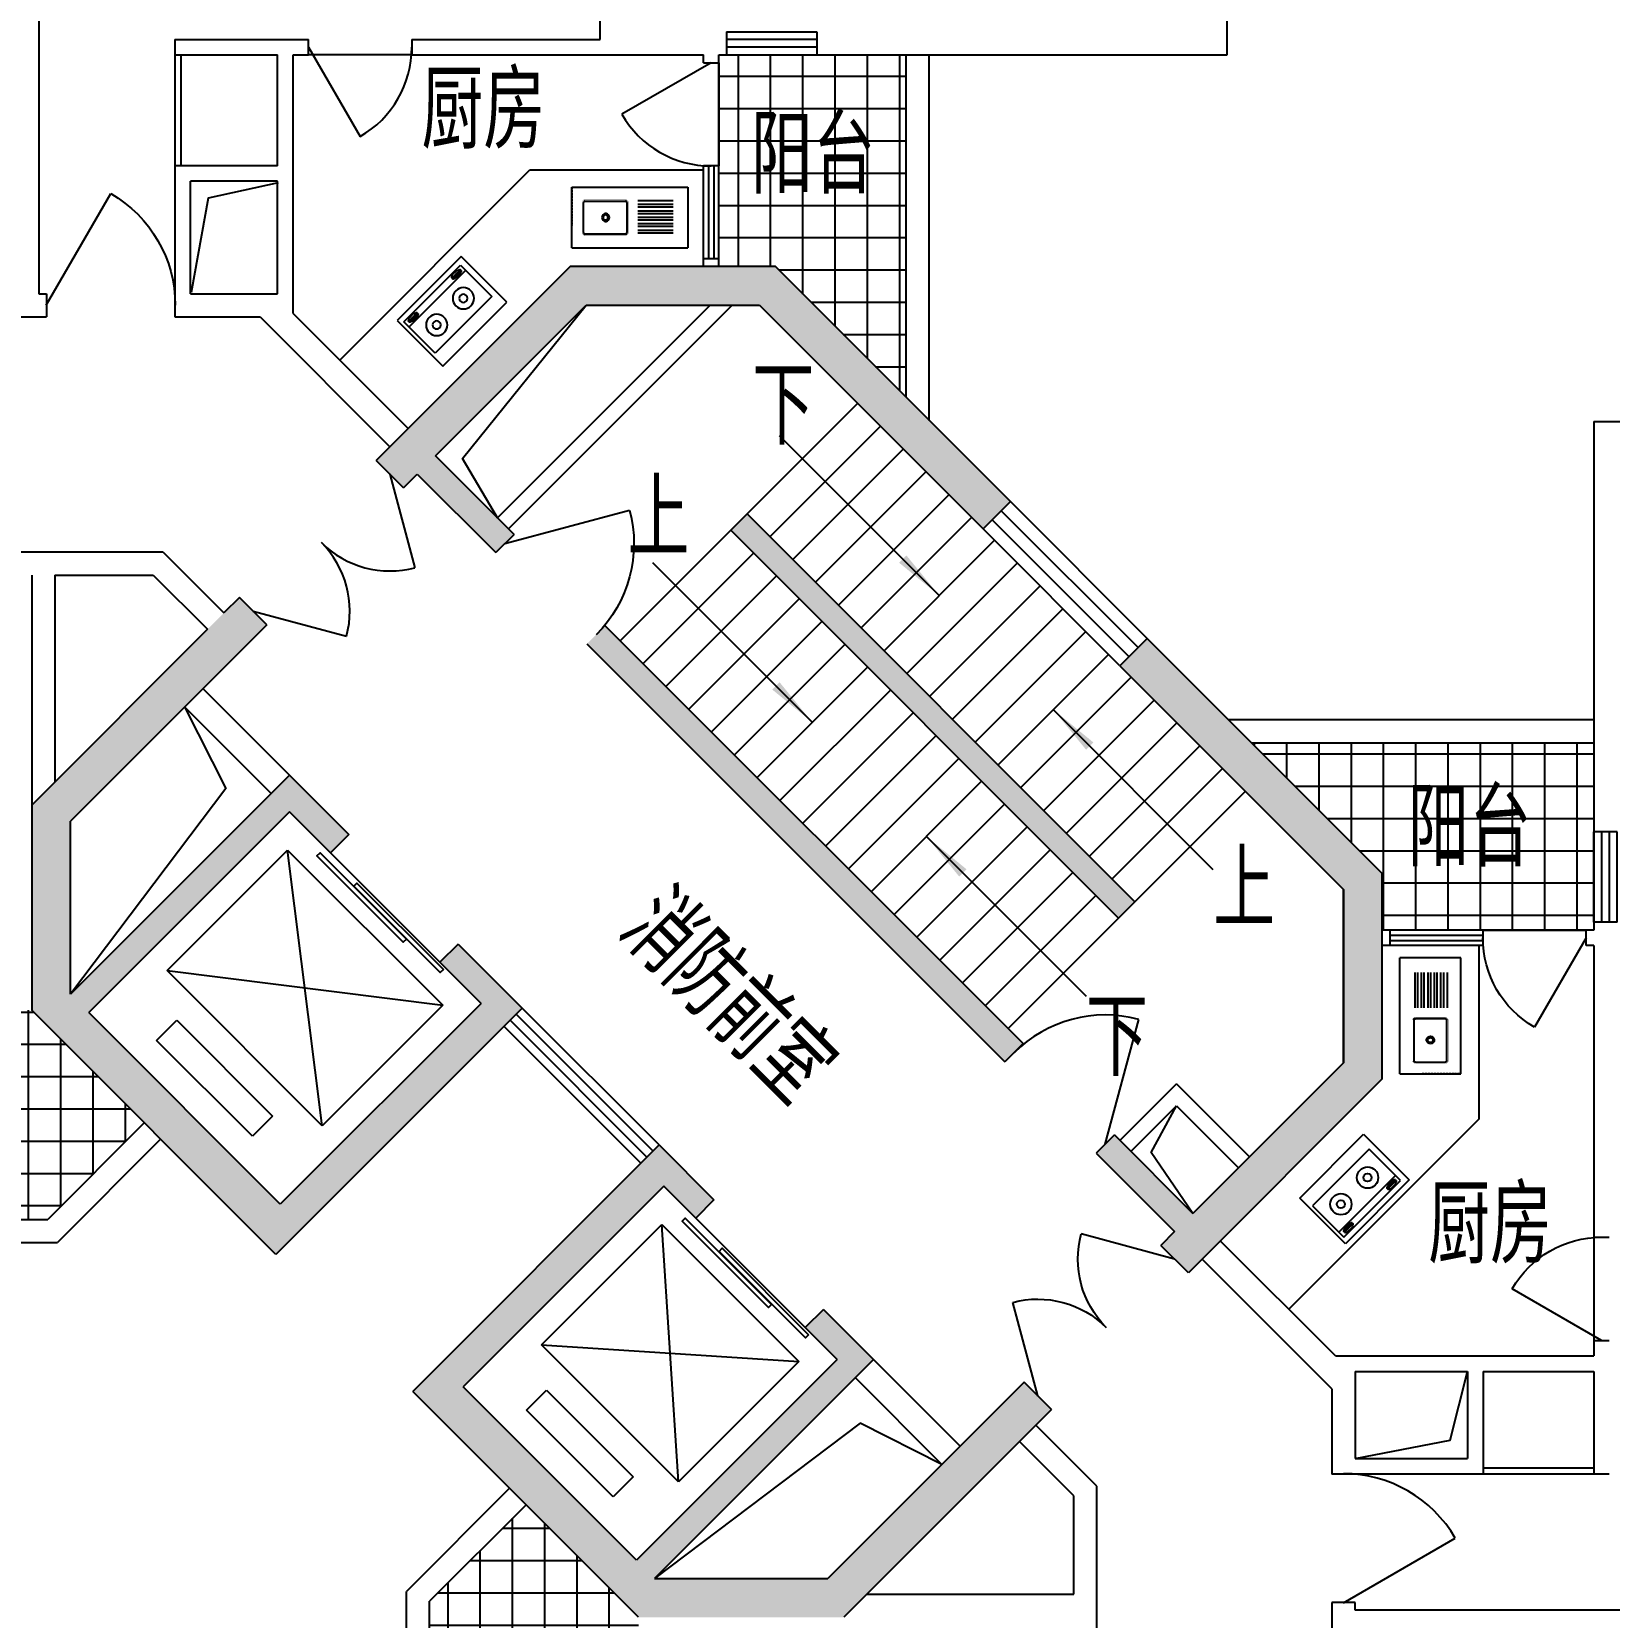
# Model space of a CAD drawing. Header units: millimetres. Extents: x 1386 to 52585, y 719 to 55091.
# Drawn here: x 27154 to 39379, y 29471 to 41756 of the extents above; entities that cross this region are included whole.
import ezdxf
from ezdxf.enums import TextEntityAlignment as Align

# ---------------------------------------------------------------- set-up
doc = ezdxf.new("R2010")
doc.units = ezdxf.units.MM
doc.linetypes.add('HIDDEN', pattern=[0.375, 0.25, -0.125])
for name, color, linetype in [('COLUMN', 7, 'Continuous'), ('JG', 6, 'Continuous'), ('PUB_DIM', 3, 'Continuous'), ('PUB_TEXT', 7, 'Continuous'), ('STAIR', 2, 'Continuous'), ('TOILET', 7, 'Continuous'), ('TOTHER', 7, 'Continuous'), ('WALL', 4, 'Continuous'), ('WINDOW', 5, 'Continuous'), ('WINDOW_TEXT', 7, 'Continuous')]:
    doc.layers.add(name, color=color, linetype=linetype)
doc.styles.add('_HZTXT', font='txt.shx', dxfattribs={"width": 0.8, "bigfont": 'HZTXT.shx'})
doc.styles.add('SIMPLEX', font='SIMPLEX.SHX')
doc.styles.get("Standard").update_dxf_attribs({"font": 'arial.ttf'})
pattern_1 = [(0, (-87370.2, -41089.83), (0, 250), []), (90, (-87370.2, -41089.83), (-250, 2e-14), [])]

# ---------------------------------------------------------------- blocks, each defined once
blk = doc.blocks.new('_DBLK')
blk.add_line((-0.5, 0), (0, -0.866))
blk.add_arc((-0.5, 0), 1, 300, 0)
at = {"style": 'SIMPLEX', "flags": 9}
blk.add_attdef('A', text='', height=1, dxfattribs=at).set_placement((0, 1.5), align=Align.MIDDLE)
blk = doc.blocks.new('_WBLK')
for p, q in [((-0.5, 0.5), (0.5, 0.5)), ((0.5, 0.1667), (-0.5, 0.1667)), ((0.5, -0.1667), (-0.5, -0.1667)), ((-0.5, -0.5), (0.5, -0.5))]:
    blk.add_line(p, q)
at = {"layer": 'WINDOW_TEXT', "style": 'SIMPLEX', "flags": 9}
blk.add_attdef('A', text='', height=1, dxfattribs=at).set_placement((0, 1.5), align=Align.MIDDLE)
blk = doc.blocks.new('_LIFTD')
for points in [[(-0.548, -0.602), (-0.548, -0.774), (0.241, -0.774), (0.241, -0.602), (-0.548, -0.602)], [(-0.241, -0.784), (-0.241, -0.955), (0.548, -0.955), (0.548, -0.784), (-0.241, -0.784)]]:
    blk.add_lwpolyline(points)
blk = doc.blocks.new('M_E19')
for p, q in [((-323, -113), (-323, -456)), ((299, -113), (-323, -113)), ((299, -456), (299, -113)), ((-323, -400), (299, -400)), ((-323, -456), (299, -456)), ((-291, -422), (-291, -434)), ((-216, -432), (-280, -432)), ((-280, -432), (-280, -448)), ((-280, -448), (-216, -448)), ((-216, -448), (-216, -432)), ((-199, -423), (-199, -434)), ((182, -422), (182, -434)), ((193, -432), (193, -448)), ((257, -432), (193, -432)), ((193, -448), (257, -448)), ((257, -448), (257, -432)), ((274, -423), (274, -434))]:
    blk.add_line(p, q)
for points in [[(-199, -423, 0.259034), (-201, -420, 0.076276), (-213, -415, 0.036515), (-226, -412, 0.026615), (-245, -411, 0.026615), (-264, -412, 0.036515), (-277, -415, 0.076276), (-289, -420, 0.259034), (-291, -423, 0.078462), (-291, -424, 0.056762)], [(-199, -434, 0.259034), (-201, -430, 0.076276), (-213, -425, 0.036515), (-226, -423, 0.026615), (-245, -422, 0.026615), (-264, -423, 0.036515), (-277, -425, 0.076276), (-289, -430, 0.259034), (-291, -434, 0.259034), (-289, -437, 0.056762), (-280, -441, 0.036515)], [(-216, -443, 0.008736), (-213, -442, 0.076276), (-201, -437, 0.259034), (-199, -434, 0.259034)], [(274, -423, 0.259034), (272, -420, 0.076276), (260, -415, 0.036515), (247, -412, 0.026615), (228, -411, 0.026615), (209, -412, 0.036515), (196, -415, 0.076276), (184, -420, 0.259034), (182, -423, 0.078462), (182, -424, 0.056762)], [(274, -434, 0.259034), (272, -430, 0.076276), (260, -425, 0.036515), (247, -423, 0.026615), (228, -422, 0.026615), (209, -423, 0.036515), (196, -425, 0.076276), (184, -430, 0.259034), (182, -434, 0.259034), (184, -437, 0.056762), (193, -441, 0.036515)], [(257, -443, 0.008736), (260, -442, 0.076276), (272, -437, 0.259034), (274, -434, 0.259034)]]:
    blk.add_lwpolyline(points, format="xyb")
at = {"layer": 'TOTHER', "linetype": 'Continuous'}
for p, q in [((-350, 0), (350, 0)), ((-350, -500), (-350, 0)), ((350, 0), (350, -500)), ((350, -500), (-350, -500))]:
    blk.add_line(p, q, dxfattribs=at)
for centre, radius in [((-158, -259), 82.5), ((-158, -259), 31.6), ((134, -259), 82.5), ((134, -259), 31.6)]:
    blk.add_circle(centre, radius, dxfattribs=at)
at = {"width": 0.8, "flags": 9}
for tag in ['XSIZE', 'YSIZE']:
    blk.add_attdef(tag, (0, 0), '', height=0.5, dxfattribs=at)
blk = doc.blocks.new('_DBLK1')
for p, q in [((-0.5, 0), (-0.25, -0.433)), ((0.5, 0), (0.25, -0.433))]:
    blk.add_line(p, q)
for centre, start, end in [((-0.5, 0), 300, 0), ((0.5, 0), 180, 240)]:
    blk.add_arc(centre, 0.5, start, end)
at = {"style": 'SIMPLEX', "flags": 9}
blk.add_attdef('A', text='', height=1, dxfattribs=at).set_placement((0, 1.5), align=Align.MIDDLE)
blk = doc.blocks.new('M_E16')
for p, q in [((-359, -351), (-359, -119)), ((-347, -107), (-34, -107)), ((-22, -119), (-22, -351)), ((63, -103), (336, -103)), ((63, -132), (336, -132)), ((63, -153), (336, -153)), ((63, -182), (336, -182)), ((63, -203), (336, -203)), ((63, -232), (336, -232)), ((-34, -363), (-347, -363)), ((63, -253), (336, -253)), ((63, -282), (336, -282)), ((63, -303), (336, -303)), ((63, -332), (336, -332)), ((63, -353), (336, -353))]:
    blk.add_line(p, q)
for points, const_width in [([(-353, -95), (-370, -113)], 1.91), ([(-370, -357), (-370, -113)], 2), ([(-353, -95), (-28, -95)], 1.8), ([(-10, -113), (-28, -95)], 1.91), ([(-10, -113), (-10, -357)], 2), ([(-370, -357), (-353, -375)], 1.91), ([(-28, -375), (-10, -357)], 1.91), ([(-28, -375), (-353, -375)], 1.8)]:
    blk.add_lwpolyline(points, dxfattribs=dict(const_width=const_width))
for points in [[(-347, -107), (-351, -108), (-354, -110), (-357, -113), (-358, -117), (-359, -119)], [(-22, -119), (-23, -115), (-25, -111), (-28, -109), (-32, -107), (-34, -107)], [(-216, -235), (-215, -245), (-209, -255), (-202, -261), (-192, -265), (-182, -265), (-172, -261), (-164, -255), (-159, -245), (-157, -235), (-159, -225), (-164, -215), (-172, -209), (-182, -205), (-192, -205), (-202, -209), (-209, -215), (-215, -225), (-216, -235)], [(-206, -235), (-205, -242), (-201, -248), (-196, -252), (-190, -254), (-183, -254), (-177, -252), (-172, -248), (-169, -242), (-168, -235), (-169, -228), (-172, -222), (-177, -218), (-183, -215), (-190, -215), (-196, -218), (-201, -222), (-205, -228), (-206, -235)], [(-359, -351), (-358, -355), (-356, -358), (-353, -361), (-349, -363), (-347, -363)], [(-34, -363), (-30, -362), (-26, -360), (-24, -357), (-22, -353), (-22, -351)]]:
    blk.add_lwpolyline(points)
at = {"layer": 'TOTHER', "linetype": 'Continuous'}
for p, q in [((-450, 0), (450, 0)), ((-450, -471), (-450, 0)), ((450, 0), (450, -471)), ((-450, -471), (450, -471))]:
    blk.add_line(p, q, dxfattribs=at)
at = {"layer": 'TOTHER', "linetype": 'HIDDEN'}
blk.add_line((-450, 0), (-450, -300), dxfattribs=at)
at = {"width": 0.8, "flags": 9}
for tag in ['XSIZE', 'YSIZE']:
    blk.add_attdef(tag, (0, 0), '', height=0.5, dxfattribs=at)
blk = doc.blocks.new('_ARROW')
blk.add_solid([(0, 0), (-1, 0.1), (-1, -0.1)])

msp = doc.modelspace()

# ---------------------------------------------------------------- hatches: boundary and pattern name
at = {"layer": 'COLUMN'}
for points in [[(31325.6, 39935.7), (32917.6, 39935.7), (34737.9, 38115.4), (34525.8, 37903.3), (32793.4, 39635.7), (31449.9, 39635.7), (30283.1, 38469), (30891.3, 37860.8), (30749.8, 37719.4), (30141.7, 38327.5), (30035.7, 38221.5), (29823.5, 38433.6)], [(30459.1, 34686.8), (30317.6, 34545.4), (30635.8, 34227.2), (29080.2, 32671.5), (27595.3, 34156.5), (29150.9, 35712.1), (29469.1, 35393.9), (29610.5, 35535.3), (29150.9, 35994.9), (27453.9, 34297.9), (27453.9, 35639.7), (28975, 37160.8), (28762.9, 37372.9), (27153.9, 35763.9), (27153.9, 34173.6), (29045.7, 32281.8), (30813.5, 34049.5), (30954.9, 34191)], [(31981.1, 29770.7), (33678.1, 31467.7), (33289.2, 31856.6), (33147.8, 31715.2), (33395.3, 31467.7), (31839.6, 29912.1), (30496.1, 31255.6), (32051.8, 32811.2), (32299.3, 32563.7), (32440.7, 32705.2), (32015.6, 33130.3), (31874.1, 32988.9), (30106.4, 31221.1), (31856.8, 29470.7), (33447.1, 29470.7), (35056.1, 31079.7), (34844, 31291.8), (33322.8, 29770.7)]]:
    msp.add_hatch(color=256, dxfattribs=at).paths.add_polyline_path(points)
h = msp.add_hatch(color=256, dxfattribs=at)
h.paths.add_polyline_path([(37318.9, 33766.7), (36152.1, 32600), (35544, 33208.1), (35402.6, 33066.7), (36010.7, 32458.5), (35904.6, 32352.5), (36116.8, 32140.3), (37618.9, 33642.4), (37618.9, 35234.5), (35798.6, 37054.7), (35586.4, 36842.6), (37318.9, 35110.2)])
h.paths.add_polyline_path([(31598.4, 37153.7), (31456.9, 37012.3), (34695.5, 33773.8), (34836.9, 33915.2)])
h.paths.add_polyline_path([(35703.1, 35014.7), (32697.9, 38019.9), (32570.6, 37892.7), (35575.8, 34887.5)])
at = {"layer": 'JG'}
h = msp.add_hatch(dxfattribs=at)
h.set_pattern_fill('NET', color=256, scale=2000, style=0)
h.set_pattern_definition(pattern_1)
h.paths.add_polyline_path([(33238.9, 41575.7), (32538.9, 41575.7), (32478.9, 41575.7), (32478.9, 41515.7), (32478.9, 40715.7), (32478.9, 39995.7), (32478.9, 39935.7), (32917.6, 39935.7), (33217.6, 39635.7), (33928.9, 39635.7), (33928.9, 41575.7)])
h.paths.add_polyline_path([(33928.9, 38924.5), (33928.9, 39635.7), (33217.6, 39635.7)])
h = msp.add_hatch(dxfattribs=at)
h.set_pattern_fill('NET', color=256, scale=2000, style=0)
h.set_pattern_definition(pattern_1)
h.paths.add_polyline_path([(37318.9, 36245.7), (37318.9, 35534.5), (37618.9, 35234.5), (37618.9, 34795.7), (37678.9, 34795.7), (38398.9, 34795.7), (39198.9, 34795.7), (39258.9, 34795.7), (39258.9, 36245.7)])
h.paths.add_polyline_path([(37318.9, 36245.7), (36607.6, 36245.7), (37318.9, 35534.5)])
h = msp.add_hatch(dxfattribs=at)
h.set_pattern_fill('NET', color=256, scale=2000, style=0)
h.set_pattern_definition(pattern_1)
h.paths.add_polyline_path([(27118.9, 34173.9), (26881.4, 34173.9), (25381.4, 34173.9), (25376.1, 34173.9, -0.3836521), (24525.9, 33408.9), (24525.9, 34173.9), (24480.9, 34173.9), (24208.9, 34173.9), (24208.9, 33335.7), (27118.9, 33335.7)])
h.paths.add_polyline_path([(27118.9, 33335.7), (24208.9, 33335.7), (24208.9, 32553.9), (27118.9, 32553.9)])
h.paths.add_polyline_path([(27153.6, 34173.9), (27118.9, 34173.9), (27118.9, 33335.7), (27991.8, 33335.7)])
h.paths.add_polyline_path([(28025.8, 33301.6), (27991.8, 33335.7), (27118.9, 33335.7), (27118.9, 32553.9), (27278.1, 32553.9)])
h.paths.add_polyline_path([(25376.1, 34173.9), (24525.9, 34173.9), (24525.9, 33408.9, 0.3836521)], flags=16)
h.paths.add_polyline_path([(25326.6, 33016.3), (25953.7, 33016.3), (25953.7, 33602.4), (25326.6, 33602.4)], flags=9)
h = msp.add_hatch(dxfattribs=at)
h.set_pattern_fill('NET', color=256, scale=2000, style=0)
h.set_pattern_definition(pattern_1)
h.paths.add_polyline_path([(31018.6, 30308.9), (30984.8, 30342.7), (30237.1, 29594.9), (30237.1, 26525.7), (31018.6, 26525.7)])
h.paths.add_polyline_path([(31857.1, 29198.2), (31857.1, 29470.4), (31018.6, 30308.9), (31018.6, 26525.7), (31857.1, 26525.7), (31857.1, 26797.7), (31857.1, 26842.7), (31092.1, 26842.7, -0.3836521), (31857.1, 27692.9), (31857.1, 27697.7)])
h.paths.add_polyline_path([(31092.1, 26842.7), (31857.1, 26842.7), (31857.1, 27692.9, 0.3836521)], flags=16)
h.paths.add_polyline_path([(30543.9, 28063), (31156, 28063), (31156, 28649.1), (30543.9, 28649.1)], flags=9)

# ---------------------------------------------------------------- linework, layer by layer
for p, q in [((28263.9, 41575.7), (28263.9, 40717.7)), ((28308.9, 41575.7), (28308.9, 40717.7)), ((35703.1, 35014.7), (32697.9, 38019.9)), ((35575.8, 34887.5), (32570.6, 37892.7)), ((27453.9, 34366.9), (27453.9, 35639.7)), ((37618.9, 33642.4), (37618.9, 35234.5)), ((37318.9, 33766.7), (37318.9, 35110.2)), ((39258.9, 30625.7), (38400.9, 30625.7)), ((39258.9, 30580.7), (38400.9, 30580.7)), ((32050, 29770.7), (33322.8, 29770.7))]:
    msp.add_line(p, q)
at = {"layer": 'PUB_DIM'}
for points in [[(29063.9, 40585.7), (28522.2, 40465.3), (28388.9, 39735.7)], [(30764, 37988.1), (30493, 38448.3), (31449.9, 39635.7)], [(34186.4, 37387.1), (32948.9, 38624.5)], [(33203.5, 36404.2), (31966.1, 37641.6)], [(28338.6, 36524.4), (28657.1, 35891.4), (27453.9, 34297.9)], [(35070.3, 36503.2), (36307.7, 35265.8)], [(34087.4, 35520.3), (35324.8, 34282.9)], [(36152.1, 32600), (35829.8, 33070.7), (36024.8, 33434.4)], [(37408.9, 30700.7), (38145.3, 30843.8), (38280.9, 31375.7)], [(34207.6, 30655.4), (33574.6, 30973.9), (31981.1, 29770.7)]]:
    msp.add_lwpolyline(points, dxfattribs=at)
at = {"layer": 'STAIR'}
for p, q in [((30098.9, 41575.7), (29298.9, 41575.7)), ((33928.9, 41575.7), (33928.9, 38924.5)), ((34108.9, 38744.5), (34108.9, 41575.7)), ((32478.9, 41515.7), (32478.9, 40715.7)), ((33553.5, 38875.5), (31715, 37037.1)), ((32874.7, 37843.2), (33730.3, 38698.8)), ((33051.5, 37666.4), (33907.1, 38522)), ((33228.2, 37489.6), (34083.8, 38345.2)), ((33405, 37312.8), (34260.6, 38168.4)), ((33581.8, 37136.1), (34437.4, 37991.7)), ((31891.8, 36860.3), (32747.4, 37715.9)), ((33758.6, 36959.3), (34614.2, 37814.9)), ((33935.3, 36782.5), (34790.9, 37638.1)), ((32068.6, 36683.5), (32924.2, 37539.1)), ((32245.4, 36506.7), (33101, 37362.3)), ((34112.1, 36605.7), (34967.7, 37461.3)), ((34288.9, 36428.9), (35144.5, 37284.5)), ((32422.1, 36330), (33277.7, 37185.6)), ((34465.7, 36252.2), (35321.3, 37107.8)), ((32598.9, 36153.2), (33454.5, 37008.8)), ((34642.5, 36075.4), (35498.1, 36931)), ((32775.7, 35976.4), (33631.3, 36832)), ((34819.2, 35898.6), (35674.8, 36754.2)), ((32952.5, 35799.6), (33808.1, 36655.2)), ((34996, 35721.8), (35851.6, 36577.4)), ((33129.2, 35622.8), (33984.8, 36478.4)), ((35172.8, 35545.1), (36028.4, 36400.7)), ((36427.6, 36425.7), (39258.9, 36425.7)), ((33306, 35446.1), (34161.6, 36301.7)), ((36607.6, 36245.7), (39258.9, 36245.7)), ((33482.8, 35269.3), (34338.4, 36124.9)), ((35349.6, 35368.3), (36205.2, 36223.9)), ((35526.3, 35191.5), (36381.9, 36047.1)), ((33659.6, 35092.5), (34515.2, 35948.1)), ((33836.4, 34915.7), (34692, 35771.3)), ((36558.7, 35870.3), (34720.2, 34031.9)), ((34013.1, 34739), (34868.7, 35594.6)), ((28203.4, 34481.7), (29136.8, 35415.1)), ((29405.5, 33279.6), (29136.8, 35415.1)), ((29136.8, 35415.1), (30338.9, 34213)), ((30317.6, 34545.4), (29469.1, 35393.9)), ((34189.9, 34562.2), (35045.5, 35417.8)), ((34366.7, 34385.4), (35222.3, 35241)), ((34543.5, 34208.6), (35399.1, 35064.2)), ((39198.9, 34795.7), (38379.8, 34795.7)), ((29405.5, 33279.6), (28203.4, 34481.7)), ((28203.4, 34481.7), (30338.9, 34213)), ((30338.9, 34213), (29405.5, 33279.6)), ((28122.1, 33940.8), (28277.6, 34096.4)), ((28277.6, 34096.4), (29020.1, 33353.9)), ((28864.5, 33198.3), (28122.1, 33940.8)), ((28025.8, 33301.6), (27278.1, 32553.9)), ((29020.1, 33353.9), (28864.5, 33198.3)), ((28153.1, 33174.4), (27352.7, 32373.9)), ((33147.8, 31715.2), (32299.3, 32563.7)), ((24208.9, 32553.9), (27278.1, 32553.9)), ((31104.2, 31580.9), (32037.6, 32514.3)), ((32037.6, 32514.3), (33098.3, 31453.6)), ((32164.9, 30520.2), (32037.6, 32514.3)), ((24208.9, 32373.9), (27352.7, 32373.9)), ((39258.9, 32415.7), (39258.9, 31615.7)), ((31104.2, 31580.9), (33098.3, 31453.6)), ((32164.9, 30520.2), (31104.2, 31580.9)), ((33098.3, 31453.6), (32164.9, 30520.2)), ((30987.6, 31075.3), (31143.1, 31230.9)), ((31143.1, 31230.9), (31814.9, 30559.1)), ((31659.3, 30403.5), (30987.6, 31075.3)), ((30857.5, 30469.9), (30057.1, 29669.5)), ((31814.9, 30559.1), (31659.3, 30403.5)), ((30984.8, 30342.7), (30237.1, 29594.9)), ((30057.1, 26525.7), (30057.1, 29669.5)), ((30237.1, 26525.7), (30237.1, 29594.9))]:
    msp.add_line(p, q, dxfattribs=at)
at = {"layer": 'TOILET'}
for p, q in [((32478.9, 40715.7), (32478.9, 41515.7)), ((29540.7, 39211.4), (31014.5, 40685.1)), ((31014.5, 40685.1), (32358.9, 40685.1)), ((38398.9, 34795.7), (39198.9, 34795.7)), ((38368.3, 34675.7), (38368.3, 33331.3)), ((38368.3, 33331.3), (36894.5, 31857.6))]:
    msp.add_line(p, q, dxfattribs=at)
at = {"layer": 'WALL'}
for p, q in [((27208.9, 48445.7), (27208.9, 39725.7)), ((31558.9, 41695.7), (31558.9, 43795.7)), ((36418.9, 41575.7), (36418.9, 42235.7)), ((28263.9, 41695.7), (29298.9, 41695.7)), ((28263.9, 41695.7), (28263.9, 41575.7)), ((29298.9, 41575.7), (29298.9, 41695.7)), ((30098.9, 41695.7), (30098.9, 41575.7)), ((30098.9, 41695.7), (31558.9, 41695.7)), ((32538.9, 41755.7), (32538.9, 41575.7)), ((33238.9, 41755.7), (33238.9, 41575.7)), ((28263.9, 41575.7), (29058.9, 41575.7)), ((29058.9, 40717.7), (29058.9, 41575.7)), ((29178.9, 39573.2), (29178.9, 41575.7)), ((29178.9, 41575.7), (29298.9, 41575.7)), ((30098.9, 41575.7), (32358.9, 41575.7)), ((32358.9, 41515.7), (32358.9, 41575.7)), ((32478.9, 41515.7), (32478.9, 41575.7)), ((32478.9, 41575.7), (32538.9, 41575.7)), ((33238.9, 41575.7), (36418.9, 41575.7)), ((32358.9, 41515.7), (32478.9, 41515.7)), ((28263.9, 40717.7), (28263.9, 39545.7)), ((29058.9, 40717.7), (28263.9, 40717.7)), ((32478.9, 40715.7), (32358.9, 40715.7)), ((28383.9, 39725.7), (28383.9, 40597.7)), ((29058.9, 40597.7), (28383.9, 40597.7)), ((29058.9, 39725.7), (29058.9, 40597.7)), ((31325.6, 39935.7), (29823.5, 38433.6)), ((32917.6, 39935.7), (31325.6, 39935.7)), ((32358.9, 39935.7), (32358.9, 39995.7)), ((32478.9, 39995.7), (32358.9, 39995.7)), ((32478.9, 39935.7), (32478.9, 39995.7)), ((34737.9, 38115.4), (32917.6, 39935.7)), ((27208.9, 39725.7), (27268.9, 39725.7)), ((27268.9, 39725.7), (27268.9, 39545.7)), ((28383.9, 39725.7), (29058.9, 39725.7)), ((29178.9, 39573.2), (30071, 38681.1)), ((30283.1, 38469), (31449.9, 39635.7)), ((32411.5, 39635.7), (30764, 37988.1)), ((30848.8, 37903.3), (32581.2, 39635.7)), ((31449.9, 39635.7), (32793.4, 39635.7)), ((32793.4, 39635.7), (34525.8, 37903.3)), ((26973.9, 39545.7), (27268.9, 39545.7)), ((28263.9, 39545.7), (28923.6, 39545.7)), ((28923.6, 39545.7), (29929.6, 38539.7)), ((39258.9, 38735.7), (39918.9, 38735.7)), ((39258.9, 38735.7), (39258.9, 34795.7)), ((30891.3, 37860.8), (30283.1, 38469)), ((30035.7, 38221.5), (29823.5, 38433.6)), ((30035.7, 38221.5), (30141.7, 38327.5)), ((30141.7, 38327.5), (30749.8, 37719.4)), ((34737.9, 38115.4), (34525.8, 37903.3)), ((32697.9, 38019.9), (32570.6, 37892.7)), ((35703.1, 35014.7), (32697.9, 38019.9)), ((30891.3, 37860.8), (30749.8, 37719.4)), ((32570.6, 37892.7), (35575.8, 34887.5)), ((25793.9, 37725.7), (28169.7, 37725.7)), ((28169.7, 37725.7), (28642.7, 37252.7)), ((27153.9, 37545.7), (27153.9, 34173.6)), ((27333.9, 37545.7), (28095.1, 37545.7)), ((27333.9, 37545.7), (27333.9, 35943.9)), ((28095.1, 37545.7), (28515.4, 37125.4)), ((28762.9, 37372.9), (28642.7, 37252.7)), ((28975, 37160.8), (28762.9, 37372.9)), ((28515.4, 37125.4), (27153.9, 35763.9)), ((28975, 37160.8), (27453.9, 35639.7)), ((31598.4, 37153.7), (34836.9, 33915.2)), ((31456.9, 37012.3), (34695.5, 33773.8)), ((35798.6, 37054.7), (35586.4, 36842.6)), ((37618.9, 35234.5), (35798.6, 37054.7)), ((35586.4, 36842.6), (37318.9, 35110.2)), ((28480, 36665.8), (29610.5, 35535.3)), ((29009.5, 35853.5), (28338.6, 36524.4)), ((29150.9, 35994.9), (27453.9, 34297.9)), ((27453.9, 34297.9), (27453.9, 35639.7)), ((29150.9, 35712.1), (27595.3, 34156.5)), ((29469.1, 35393.9), (29150.9, 35712.1)), ((29610.5, 35535.3), (29469.1, 35393.9)), ((39438.9, 35555.7), (39258.9, 35555.7)), ((37618.9, 33642.4), (37618.9, 35234.5)), ((35575.8, 34887.5), (35703.1, 35014.7)), ((37318.4, 34049), (37318.4, 35109.6)), ((37318.9, 35110.2), (37318.9, 33766.7)), ((37678.9, 34795.7), (37618.9, 34795.7)), ((37678.9, 34795.7), (37678.9, 34675.7)), ((38398.9, 34795.7), (38398.9, 34675.7)), ((39258.9, 34795.7), (39198.9, 34795.7)), ((39198.9, 34675.7), (39198.9, 34795.7)), ((39438.9, 34855.7), (39258.9, 34855.7)), ((30459.1, 34686.8), (30317.6, 34545.4)), ((30459.1, 34686.8), (30954.9, 34191)), ((37678.9, 34675.7), (37618.9, 34675.7)), ((39258.9, 34675.7), (39198.9, 34675.7)), ((39258.9, 34675.7), (39258.9, 32415.7)), ((30635.8, 34227.2), (30317.6, 34545.4)), ((29045.7, 32281.8), (27153.9, 34173.6)), ((29080.2, 32671.5), (27595.3, 34156.5)), ((30954.9, 34191), (29045.7, 32281.8)), ((30635.8, 34227.2), (29080.2, 32671.5)), ((34836.9, 33915.2), (34695.5, 33773.8)), ((37318.9, 33766.7), (36152.1, 32600)), ((35586.4, 33165.7), (36024.8, 33604.1)), ((36590.5, 33038.4), (36024.8, 33604.1)), ((37618.9, 33642.4), (36116.8, 32140.3)), ((35671.3, 33080.8), (36024.8, 33434.4)), ((36024.8, 33434.4), (36505.7, 32953.5)), ((35544, 33208.1), (35402.6, 33066.7)), ((35544, 33208.1), (36152.1, 32600)), ((32015.6, 33130.3), (30106.4, 31221.1)), ((32015.6, 33130.3), (32440.7, 32705.2)), ((35402.6, 33066.7), (36010.7, 32458.5)), ((32051.8, 32811.2), (30496.1, 31255.6)), ((32299.3, 32563.7), (32051.8, 32811.2)), ((32440.7, 32705.2), (32299.3, 32563.7)), ((36010.7, 32458.5), (35904.6, 32352.5)), ((36116.8, 32140.3), (35904.6, 32352.5)), ((37256.4, 31495.7), (36364.3, 32387.8)), ((39258.9, 32415.7), (39378.9, 32415.7)), ((37228.9, 31240.4), (36222.8, 32246.4)), ((33289.2, 31856.6), (33147.8, 31715.2)), ((33289.2, 31856.6), (34349, 30796.8)), ((33395.3, 31467.7), (33147.8, 31715.2)), ((39258.9, 31615.7), (39378.9, 31615.7)), ((39258.9, 31615.7), (39258.9, 31495.7)), ((33395.3, 31467.7), (31839.6, 29912.1)), ((33678.1, 31467.7), (31981.1, 29770.7)), ((37256.4, 31495.7), (39258.9, 31495.7)), ((37408.9, 31375.7), (38280.9, 31375.7)), ((37408.9, 31375.7), (37408.9, 30700.7)), ((38280.9, 31375.7), (38280.9, 30700.7)), ((38400.9, 31375.7), (38400.9, 30580.7)), ((38400.9, 31375.7), (39258.9, 31375.7)), ((39258.9, 31375.7), (39258.9, 30580.7)), ((31856.8, 29470.7), (30106.4, 31221.1)), ((31839.6, 29912.1), (30496.1, 31255.6)), ((34844, 31291.8), (33322.8, 29770.7)), ((34207.6, 30655.4), (33536.7, 31326.3)), ((35056.1, 31079.7), (34844, 31291.8)), ((37228.9, 31240.4), (37228.9, 30580.7)), ((35056.1, 31079.7), (33447.1, 29470.7)), ((35408, 30487.4), (34935.9, 30959.5)), ((35228.9, 30412), (34808.6, 30832.2)), ((37408.9, 30700.7), (38280.9, 30700.7)), ((35408, 28110.7), (35408, 30487.4)), ((38400.9, 30580.7), (37228.9, 30580.7)), ((39378.9, 30580.7), (39258.9, 30580.7)), ((35228.9, 29650.7), (35228.9, 30412)), ((31981.1, 29770.7), (33322.8, 29770.7)), ((33627.1, 29650.7), (35228.9, 29650.7)), ((37228.9, 29585.7), (37228.9, 29290.7)), ((37408.9, 29585.7), (37228.9, 29585.7)), ((37408.9, 29525.7), (37408.9, 29585.7)), ((46128.9, 29525.7), (37408.9, 29525.7))]:
    msp.add_line(p, q, dxfattribs=at)

# ---------------------------------------------------------------- block references
at = {"layer": 'PUB_DIM'}
for p, xscale, yscale, zscale, rotation in [((34186.4, 37387.1), -400, 400, 400, 134.9999999999999), ((33203.5, 36404.2), -400, 400, 400, 134.9999999999999), ((35070.3, 36503.2), 399.9999999999999, 399.9999999999999, 399.9999999999999, 134.9999999999955), ((34087.4, 35520.3), 399.9999999999999, 399.9999999999999, 399.9999999999999, 134.9999999999955)]:
    msp.add_blockref('_ARROW', p, dxfattribs=dict(at, xscale=xscale, yscale=yscale, zscale=zscale, rotation=rotation))
at = {"layer": 'TOTHER'}
msp.add_blockref('M_E16', (31788.4, 40550.9), dxfattribs=at)
at = {"layer": 'TOTHER', "xscale": -1}
for name, p, rotation in [('M_E19', (30587.4, 39412.5), 224.9999999999988), ('M_E16', (38227.5, 34130.2), 270.0000000000012)]:
    msp.add_blockref(name, p, dxfattribs=dict(at, rotation=rotation))
at = {"layer": 'TOTHER', "rotation": 45.00000000000112}
msp.add_blockref('M_E19', (37227.5, 32966), dxfattribs=at)
at = {"layer": 'WINDOW'}
for name, p, xscale, yscale, zscale in [('_WBLK', (32888.9, 41665.7), 700, 179.9999999999854, 700), ('_DBLK', (38798.9, 34735.7), -800, 800, 800)]:
    msp.add_blockref(name, p, dxfattribs=dict(at, xscale=xscale, yscale=yscale, zscale=zscale))
for name, p, xscale, yscale, zscale, rotation in [('_DBLK', (29698.9, 41635.7), -800, -800, 800, 180), ('_DBLK', (32418.9, 41115.7), 800, 800, 800, 270), ('_WBLK', (32418.9, 40355.7), 720, 119.9999999999854, 720, 90), ('_DBLK', (27766.4, 39635.7), -1000, 1000, 1000, 180), ('_DBLK', (31174.1, 37436.6), -1000, 1000, 1000, 134.9999999999999), ('_DBLK1', (29399.3, 37797.2), -1500, -1500, 1500, 225), ('_WBLK', (35162.2, 37479), -1500, 299.9999999999889, 1500, 314.9999999999999), ('_WBLK', (39348.9, 35205.7), -700, 179.9999999999854, 700, 270), ('_LIFTD', (29964.1, 35040.3), -1200, 199.9999999999191, 1200, 315), ('_WBLK', (38038.9, 34735.7), 720, 119.9999999999999, 720, 180), ('_DBLK', (35119.8, 33490.9), 1000, 1000, 1000, 134.9999999999999), ('_WBLK', (31414.5, 33589.9), -1500, 199.9999999999977, 1500, 314.9999999999999), ('_DBLK1', (35480.4, 31716.1), -1500, 1500, 1500, 225), ('_LIFTD', (32794.2, 32210.2), -1200, 199.9999999999165, 1200, 315), ('_DBLK', (39318.9, 32015.7), 800, -800, 800, 90.0000000000012), ('_DBLK', (37318.9, 30083.2), 1000, 1000, 1000, 90)]:
    msp.add_blockref(name, p, dxfattribs=dict(at, xscale=xscale, yscale=yscale, zscale=zscale, rotation=rotation))

# ---------------------------------------------------------------- texts
at = {"layer": 'PUB_TEXT', "style": '_HZTXT', "width": 0.8}
for s, p in [('厨房', (30174.3, 40848.5)), ('阳台', (32728.5, 40500.6)), ('下', (32737.7, 38554.3)), ('上', (31771.4, 37687.6)), ('阳台', (37815.3, 35286.5)), ('上', (36308.9, 34814.3)), ('下', (35324.3, 33663.2)), ('厨房', (37975.4, 32211.5))]:
    msp.add_text(s, height=600, dxfattribs=at).set_placement(p)
msp.add_text('消防前室', height=600, rotation=315, dxfattribs=at).set_placement((31659.3, 34748.5))

doc.saveas('drawing.dxf')
